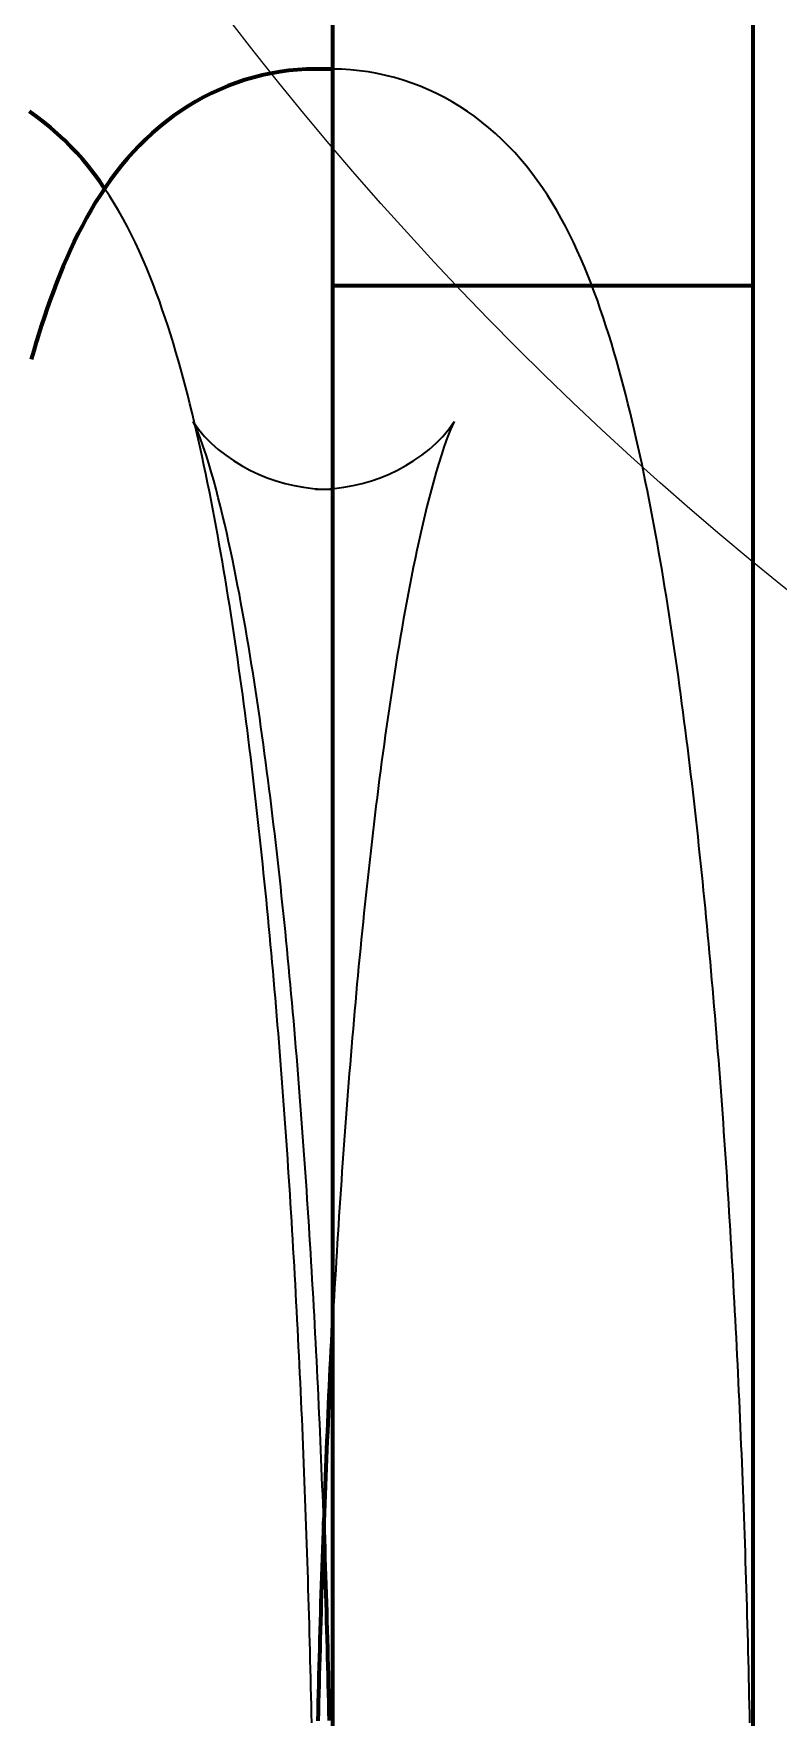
# Model space of a CAD drawing. Header units: millimetres. Extents: x 0 to 2382, y 0 to 420.
# Drawn here: x 267.54 to 271.7, y 289.09 to 298.5 of the extents above; entities that cross this region are included whole.
import ezdxf

# ---------------------------------------------------------------- set-up
doc = ezdxf.new("R2010")
doc.units = ezdxf.units.MM
doc.linetypes.add('IRAM-E-TRAZOS', pattern=[5, 4, -1])
for name, color, linetype, lineweight in [('01-VISIBLE', 7, 'CONTINUOUS', 70), ('02-OCULTA', 4, 'IRAM-E-TRAZOS', 35), ('08-FINA', 5, 'CONTINUOUS', 18)]:
    doc.layers.add(name, color=color, linetype=linetype, lineweight=lineweight)

msp = doc.modelspace()

# ---------------------------------------------------------------- linework, layer by layer
at = {"layer": '01-VISIBLE'}
for p, q in [((269.2125, 298.6956), (269.2125, 297.0869)), ((271.5625, 298.6956), (271.5625, 297.0869)), ((269.208, 298.2992), (269.117, 298.2992)), ((269.2125, 297.0869), (269.2125, 283.6828)), ((271.5625, 297.0869), (271.5625, 283.6828))]:
    msp.add_line(p, q, dxfattribs=at)
for points in [[(269.117, 298.2992), (269.0668, 298.2983), (269.0168, 298.2954), (268.9669, 298.2907), (268.9172, 298.284), (268.8677, 298.2755), (268.8187, 298.2651), (268.77, 298.2529), (268.7219, 298.2388), (268.6743, 298.223), (268.6274, 298.2054), (268.5811, 298.186), (268.5356, 298.165), (268.4909, 298.1423), (268.447, 298.118), (268.404, 298.0922), (268.362, 298.0648), (268.321, 298.036), (268.2809, 298.0057), (268.242, 297.9742), (268.2041, 297.9413), (268.1674, 297.9071), (268.1318, 297.8719), (268.0973, 297.8355), (268.0639, 297.798), (268.0317, 297.7596), (268.0006, 297.7202), (267.9706, 297.68), (267.9417, 297.639), (267.9139, 297.5973), (267.8872, 297.5549), (267.8614, 297.5119), (267.8367, 297.4683), (267.8129, 297.4241), (267.7899, 297.3795), (267.7679, 297.3345), (267.7466, 297.2891), (267.7261, 297.2433), (267.7063, 297.1972), (267.6872, 297.1509), (267.6688, 297.1042), (267.651, 297.0573), (267.6338, 297.0102), (267.6171, 296.9629), (267.6009, 296.9155), (267.5852, 296.8678), (267.57, 296.82), (267.5552, 296.7721), (267.5409, 296.7241), (267.5269, 296.6759)], [(269.2125, 298.2992), (269.2118, 298.2992), (269.211, 298.2992), (269.2103, 298.2992), (269.2095, 298.2992), (269.2088, 298.2992), (269.208, 298.2992)], [(267.9375, 297.6328), (267.9086, 297.6741), (267.8786, 297.7147), (267.8475, 297.7544), (267.8153, 297.7931), (267.7819, 297.8309), (267.7474, 297.8676), (267.7117, 297.9032), (267.6748, 297.9377), (267.6369, 297.9709), (267.5978, 298.0027), (267.5577, 298.0333), (267.5166, 298.0624)], [(270.3875, 297.0869), (270.3364, 297.0869), (270.2853, 297.0869), (270.2342, 297.0869), (270.1832, 297.0869), (270.1321, 297.0869), (270.081, 297.0869), (270.0299, 297.0869), (269.9788, 297.0869), (269.9277, 297.0869), (269.8766, 297.0869), (269.8255, 297.0869), (269.7745, 297.0869), (269.7234, 297.0869), (269.6723, 297.0869), (269.6212, 297.0869), (269.5701, 297.0869), (269.519, 297.0869), (269.4679, 297.0869), (269.4168, 297.0869), (269.3658, 297.0869), (269.3147, 297.0869), (269.2636, 297.0869), (269.2125, 297.0869)], [(270.3875, 297.0869), (270.3364, 297.0869), (270.2853, 297.0869), (270.2342, 297.0869), (270.1832, 297.0869), (270.1321, 297.0869), (270.081, 297.0869), (270.0299, 297.0869), (269.9788, 297.0869), (269.9277, 297.0869), (269.8766, 297.0869), (269.8255, 297.0869), (269.7745, 297.0869), (269.7234, 297.0869), (269.6723, 297.0869), (269.6212, 297.0869), (269.5701, 297.0869), (269.519, 297.0869), (269.4679, 297.0869), (269.4168, 297.0869), (269.3658, 297.0869), (269.3147, 297.0869), (269.2636, 297.0869), (269.2125, 297.0869)], [(271.5625, 297.0869), (271.5114, 297.0869), (271.4603, 297.0869), (271.4092, 297.0869), (271.3582, 297.0869), (271.3071, 297.0869), (271.256, 297.0869), (271.2049, 297.0869), (271.1538, 297.0869), (271.1027, 297.0869), (271.0516, 297.0869), (271.0005, 297.0869), (270.9495, 297.0869), (270.8984, 297.0869), (270.8473, 297.0869), (270.7962, 297.0869), (270.7451, 297.0869), (270.694, 297.0869), (270.6429, 297.0869), (270.5918, 297.0869), (270.5408, 297.0869), (270.4897, 297.0869), (270.4386, 297.0869), (270.3875, 297.0869)], [(271.5625, 297.0869), (271.5114, 297.0869), (271.4603, 297.0869), (271.4092, 297.0869), (271.3582, 297.0869), (271.3071, 297.0869), (271.256, 297.0869), (271.2049, 297.0869), (271.1538, 297.0869), (271.1027, 297.0869), (271.0516, 297.0869), (271.0005, 297.0869), (270.9495, 297.0869), (270.8984, 297.0869), (270.8473, 297.0869), (270.7962, 297.0869), (270.7451, 297.0869), (270.694, 297.0869), (270.6429, 297.0869), (270.5918, 297.0869), (270.5408, 297.0869), (270.4897, 297.0869), (270.4386, 297.0869), (270.3875, 297.0869)], [(269.2125, 291.287), (269.2098, 291.2366), (269.2071, 291.1861), (269.2045, 291.1357), (269.202, 291.0853), (269.1994, 291.0348), (269.1969, 290.9844), (269.1945, 290.9339), (269.1921, 290.8835), (269.1897, 290.833), (269.1874, 290.7826), (269.1851, 290.7321), (269.1828, 290.6817), (269.1806, 290.6312), (269.1784, 290.5808), (269.1763, 290.5303), (269.1742, 290.4799), (269.1721, 290.4294), (269.1701, 290.3789), (269.1681, 290.3285), (269.1662, 290.278), (269.1643, 290.2275), (269.1624, 290.1771), (269.1606, 290.1266), (269.1588, 290.0761), (269.157, 290.0257), (269.1553, 289.9752), (269.1536, 289.9247), (269.1519, 289.8742), (269.1503, 289.8238), (269.1487, 289.7733), (269.1472, 289.7228), (269.1457, 289.6723), (269.1442, 289.6218), (269.1427, 289.5713), (269.1413, 289.5209), (269.14, 289.4704), (269.1386, 289.4199), (269.1373, 289.3694), (269.136, 289.3189), (269.1348, 289.2684), (269.1336, 289.2179), (269.1324, 289.1675), (269.1313, 289.117), (269.1302, 289.0665)], [(269.1948, 289.0681), (269.1936, 289.1186), (269.1925, 289.1692), (269.1913, 289.2197), (269.1901, 289.2703), (269.1889, 289.3208), (269.1876, 289.3713), (269.1863, 289.4219), (269.185, 289.4724), (269.1836, 289.5229), (269.1822, 289.5735), (269.1808, 289.624), (269.1793, 289.6745), (269.1778, 289.7251), (269.1762, 289.7756), (269.1746, 289.8261), (269.173, 289.8767), (269.1713, 289.9272), (269.1696, 289.9777), (269.1679, 290.0282), (269.1661, 290.0787), (269.1643, 290.1293), (269.1625, 290.1798)]]:
    msp.add_lwpolyline(points, dxfattribs=at)
at = {"layer": '02-OCULTA'}
msp.add_line((269.208, 295.9492), (269.117, 295.9492), dxfattribs=at)
for points in [[(271.5456, 289.0542), (271.5445, 289.1043), (271.5434, 289.1544), (271.5423, 289.2046), (271.5412, 289.2547), (271.54, 289.3048), (271.5388, 289.3549), (271.5375, 289.405), (271.5363, 289.4551), (271.5349, 289.5052), (271.5336, 289.5554), (271.5322, 289.6055), (271.5308, 289.6556), (271.5294, 289.7057), (271.5279, 289.7558), (271.5264, 289.8059), (271.5248, 289.856), (271.5233, 289.9061), (271.5217, 289.9562), (271.52, 290.0063), (271.5183, 290.0564), (271.5166, 290.1065), (271.5149, 290.1566), (271.5131, 290.2067), (271.5113, 290.2568), (271.5094, 290.3069), (271.5075, 290.357), (271.5056, 290.4071), (271.5036, 290.4572), (271.5016, 290.5073), (271.4996, 290.5574), (271.4975, 290.6075), (271.4954, 290.6576), (271.4933, 290.7076), (271.4911, 290.7577), (271.4889, 290.8078), (271.4866, 290.8579), (271.4843, 290.908), (271.482, 290.958), (271.4797, 291.0081), (271.4773, 291.0582), (271.4748, 291.1083), (271.4723, 291.1583), (271.4698, 291.2084), (271.4673, 291.2585), (271.4647, 291.3085), (271.462, 291.3586), (271.4594, 291.4087), (271.4566, 291.4587), (271.4539, 291.5088), (271.4511, 291.5588), (271.4482, 291.6089), (271.4454, 291.6589), (271.4424, 291.709), (271.4395, 291.759), (271.4365, 291.809), (271.4334, 291.8591), (271.4303, 291.9091), (271.4272, 291.9592), (271.424, 292.0092), (271.4208, 292.0592), (271.4176, 292.1092), (271.4142, 292.1593), (271.4109, 292.2093), (271.4075, 292.2593), (271.404, 292.3093), (271.4005, 292.3593), (271.397, 292.4093), (271.3934, 292.4593), (271.3898, 292.5093), (271.3861, 292.5593), (271.3824, 292.6093), (271.3786, 292.6593), (271.3748, 292.7093), (271.3709, 292.7593), (271.3669, 292.8092), (271.363, 292.8592), (271.3589, 292.9092), (271.3548, 292.9591), (271.3507, 293.0091), (271.3465, 293.0591), (271.3423, 293.109), (271.3379, 293.1589), (271.3336, 293.2089), (271.3292, 293.2588), (271.3247, 293.3088), (271.3202, 293.3587), (271.3156, 293.4086), (271.3109, 293.4585), (271.3062, 293.5084), (271.3014, 293.5583), (271.2966, 293.6082), (271.2917, 293.6581), (271.2867, 293.708), (271.2817, 293.7579), (271.2766, 293.8077), (271.2715, 293.8576), (271.2662, 293.9075), (271.2609, 293.9573), (271.2556, 294.0072), (271.2501, 294.057), (271.2446, 294.1068), (271.239, 294.1566), (271.2334, 294.2064), (271.2276, 294.2563), (271.2218, 294.306), (271.2159, 294.3558), (271.2099, 294.4056), (271.2039, 294.4554), (271.1977, 294.5051), (271.1915, 294.5549), (271.1852, 294.6046), (271.1788, 294.6543), (271.1723, 294.704), (271.1657, 294.7537), (271.159, 294.8034), (271.1522, 294.8531), (271.1454, 294.9027), (271.1384, 294.9524), (271.1313, 295.002), (271.1241, 295.0516), (271.1168, 295.1012), (271.1094, 295.1508), (271.1019, 295.2003), (271.0942, 295.2499), (271.0864, 295.2994), (271.0786, 295.3489), (271.0705, 295.3984), (271.0624, 295.4479), (271.0541, 295.4973), (271.0457, 295.5467), (271.0371, 295.5961), (271.0284, 295.6455), (271.0195, 295.6948), (271.0105, 295.7441), (271.0013, 295.7934), (270.9919, 295.8427), (270.9824, 295.8919), (270.9726, 295.9411), (270.9627, 295.9902), (270.9526, 296.0393), (270.9423, 296.0884), (270.9318, 296.1374), (270.921, 296.1863), (270.9101, 296.2352), (270.8989, 296.2841), (270.8874, 296.3329), (270.8757, 296.3817), (270.8637, 296.4303), (270.8514, 296.4789), (270.8388, 296.5275), (270.8259, 296.5759), (270.8127, 296.6243), (270.7991, 296.6725), (270.7852, 296.7207), (270.7708, 296.7687), (270.7561, 296.8166), (270.7409, 296.8644), (270.7253, 296.912), (270.7091, 296.9595), (270.6925, 297.0068), (270.6753, 297.0539), (270.6575, 297.1007), (270.6392, 297.1474), (270.6202, 297.1938), (270.6004, 297.2399), (270.58, 297.2856), (270.5588, 297.3311), (270.5368, 297.3761), (270.5139, 297.4207), (270.4902, 297.4649), (270.4655, 297.5085), (270.4398, 297.5516), (270.4132, 297.594), (270.3855, 297.6358), (270.3567, 297.6768), (270.3268, 297.7171), (270.2958, 297.7565), (270.2637, 297.795), (270.2305, 297.8325), (270.1961, 297.869), (270.1605, 297.9043), (270.1239, 297.9385), (270.0861, 297.9715), (270.0473, 298.0032), (270.0074, 298.0335), (269.9665, 298.0625), (269.9245, 298.0899), (269.8817, 298.1159), (269.8379, 298.1403), (269.7932, 298.1631), (269.7478, 298.1843), (269.7016, 298.2038), (269.6547, 298.2215), (269.6072, 298.2375), (269.5591, 298.2517), (269.5106, 298.2641), (269.4616, 298.2747), (269.4122, 298.2834), (269.3625, 298.2902), (269.3127, 298.2951), (269.2626, 298.2981), (269.2125, 298.2992)], [(269.0956, 289.0536), (269.0945, 289.1037), (269.0934, 289.1538), (269.0923, 289.2039), (269.0912, 289.254), (269.09, 289.3041), (269.0888, 289.3542), (269.0876, 289.4043), (269.0863, 289.4544), (269.085, 289.5045), (269.0836, 289.5546), (269.0822, 289.6047), (269.0808, 289.6548), (269.0794, 289.7049), (269.0779, 289.755), (269.0764, 289.8051), (269.0749, 289.8552), (269.0733, 289.9053), (269.0717, 289.9553), (269.07, 290.0054), (269.0684, 290.0555), (269.0666, 290.1056), (269.0649, 290.1557), (269.0631, 290.2058), (269.0613, 290.2558), (269.0594, 290.3059), (269.0575, 290.356), (269.0556, 290.4061), (269.0537, 290.4562), (269.0517, 290.5062), (269.0496, 290.5563), (269.0476, 290.6064), (269.0455, 290.6564), (269.0433, 290.7065), (269.0412, 290.7566), (269.0389, 290.8066), (269.0367, 290.8567), (269.0344, 290.9068), (269.0321, 290.9568), (269.0297, 291.0069), (269.0273, 291.0569), (269.0249, 291.107), (269.0224, 291.157), (269.0199, 291.2071), (269.0173, 291.2571), (269.0147, 291.3072), (269.0121, 291.3572), (269.0094, 291.4073), (269.0067, 291.4573), (269.004, 291.5073), (269.0012, 291.5574), (268.9983, 291.6074), (268.9955, 291.6574), (268.9925, 291.7075), (268.9896, 291.7575), (268.9866, 291.8075), (268.9835, 291.8575), (268.9804, 291.9076), (268.9773, 291.9576), (268.9741, 292.0076), (268.9709, 292.0576), (268.9677, 292.1076), (268.9644, 292.1576), (268.961, 292.2076), (268.9576, 292.2576), (268.9542, 292.3076), (268.9507, 292.3576), (268.9471, 292.4076), (268.9435, 292.4576), (268.9399, 292.5076), (268.9362, 292.5575), (268.9325, 292.6075), (268.9287, 292.6575), (268.9249, 292.7074), (268.921, 292.7574), (268.9171, 292.8074), (268.9131, 292.8573), (268.9091, 292.9073), (268.905, 292.9572), (268.9009, 293.0072), (268.8967, 293.0571), (268.8924, 293.107), (268.8881, 293.157), (268.8838, 293.2069), (268.8793, 293.2568), (268.8749, 293.3067), (268.8703, 293.3566), (268.8658, 293.4065), (268.8611, 293.4564), (268.8564, 293.5063), (268.8516, 293.5562), (268.8468, 293.6061), (268.8419, 293.656), (268.837, 293.7058), (268.8319, 293.7557), (268.8268, 293.8055), (268.8217, 293.8554), (268.8165, 293.9052), (268.8112, 293.9551), (268.8058, 294.0049), (268.8004, 294.0547), (268.7949, 294.1045), (268.7893, 294.1543), (268.7836, 294.2041), (268.7779, 294.2539), (268.7721, 294.3037), (268.7662, 294.3534), (268.7602, 294.4032), (268.7542, 294.4529), (268.748, 294.5027), (268.7418, 294.5524), (268.7355, 294.6021), (268.7291, 294.6518), (268.7226, 294.7015), (268.716, 294.7512), (268.7094, 294.8009), (268.7026, 294.8505), (268.6957, 294.9001), (268.6888, 294.9498), (268.6817, 294.9994), (268.6745, 295.049), (268.6672, 295.0986), (268.6598, 295.1481), (268.6523, 295.1977), (268.6446, 295.2472), (268.6369, 295.2967), (268.629, 295.3462), (268.621, 295.3957), (268.6128, 295.4451), (268.6046, 295.4945), (268.5961, 295.5439), (268.5876, 295.5933), (268.5789, 295.6427), (268.57, 295.692), (268.561, 295.7413), (268.5518, 295.7905), (268.5425, 295.8398), (268.5329, 295.889), (268.5232, 295.9381), (268.5133, 295.9873), (268.5032, 296.0364), (268.4929, 296.0854), (268.4824, 296.1344), (268.4717, 296.1834), (268.4608, 296.2323), (268.4496, 296.2811), (268.4381, 296.3299), (268.4264, 296.3786), (268.4145, 296.4273), (268.4022, 296.4759), (268.3896, 296.5244), (268.3767, 296.5728), (268.3635, 296.6212), (268.35, 296.6694), (268.3361, 296.7175), (268.3218, 296.7656), (268.307, 296.8135), (268.2919, 296.8613), (268.2763, 296.9089), (268.2602, 296.9563), (268.2436, 297.0036), (268.2265, 297.0507), (268.2088, 297.0976), (268.1904, 297.1442), (268.1715, 297.1906), (268.1518, 297.2367), (268.1314, 297.2825), (268.1103, 297.3279), (268.0884, 297.373), (268.0656, 297.4176), (268.0419, 297.4618), (268.0173, 297.5054), (267.9917, 297.5485), (267.9651, 297.591), (267.9375, 297.6328)], [(269.2125, 297.0869), (269.2625, 297.0869), (269.3125, 297.0869), (269.3625, 297.0869), (269.4125, 297.0869), (269.4625, 297.0869), (269.5125, 297.0869), (269.5625, 297.0869), (269.6125, 297.0869), (269.6625, 297.0869), (269.7125, 297.0869), (269.7625, 297.0869), (269.8125, 297.0869), (269.8625, 297.0869), (269.9125, 297.0869), (269.9625, 297.0869), (270.0125, 297.0869), (270.0625, 297.0869), (270.1125, 297.0869), (270.1625, 297.0869), (270.2125, 297.0869), (270.2625, 297.0869), (270.3125, 297.0869), (270.3625, 297.0869), (270.4125, 297.0869), (270.4625, 297.0869), (270.5125, 297.0869), (270.5625, 297.0869), (270.6125, 297.0869), (270.6625, 297.0869), (270.7125, 297.0869), (270.7625, 297.0869), (270.8125, 297.0869), (270.8625, 297.0869), (270.9125, 297.0869), (270.9625, 297.0869), (271.0125, 297.0869), (271.0625, 297.0869), (271.1125, 297.0869), (271.1625, 297.0869), (271.2125, 297.0869), (271.2625, 297.0869), (271.3125, 297.0869), (271.3625, 297.0869), (271.4125, 297.0869), (271.4625, 297.0869), (271.5125, 297.0869), (271.5625, 297.0869)], [(269.2125, 297.0869), (269.2625, 297.0869), (269.3125, 297.0869), (269.3625, 297.0869), (269.4125, 297.0869), (269.4625, 297.0869), (269.5125, 297.0869), (269.5625, 297.0869), (269.6125, 297.0869), (269.6625, 297.0869), (269.7125, 297.0869), (269.7625, 297.0869), (269.8125, 297.0869), (269.8625, 297.0869), (269.9125, 297.0869), (269.9625, 297.0869), (270.0125, 297.0869), (270.0625, 297.0869), (270.1125, 297.0869), (270.1625, 297.0869), (270.2125, 297.0869), (270.2625, 297.0869), (270.3125, 297.0869), (270.3625, 297.0869), (270.4125, 297.0869), (270.4625, 297.0869), (270.5125, 297.0869), (270.5625, 297.0869), (270.6125, 297.0869), (270.6625, 297.0869), (270.7125, 297.0869), (270.7625, 297.0869), (270.8125, 297.0869), (270.8625, 297.0869), (270.9125, 297.0869), (270.9625, 297.0869), (271.0125, 297.0869), (271.0625, 297.0869), (271.1125, 297.0869), (271.1625, 297.0869), (271.2125, 297.0869), (271.2625, 297.0869), (271.3125, 297.0869), (271.3625, 297.0869), (271.4125, 297.0869), (271.4625, 297.0869), (271.5125, 297.0869), (271.5625, 297.0869)], [(269.1625, 290.1798), (269.1606, 290.2298), (269.1587, 290.2799), (269.1568, 290.33), (269.1548, 290.38), (269.1528, 290.4301), (269.1508, 290.4801), (269.1487, 290.5302), (269.1466, 290.5802), (269.1444, 290.6303), (269.1422, 290.6803), (269.14, 290.7304), (269.1377, 290.7804), (269.1354, 290.8304), (269.1331, 290.8805), (269.1307, 290.9305), (269.1283, 290.9805), (269.1258, 291.0306), (269.1233, 291.0806), (269.1207, 291.1306), (269.1181, 291.1807), (269.1155, 291.2307), (269.1128, 291.2807), (269.1101, 291.3307), (269.1074, 291.3807), (269.1046, 291.4308), (269.1017, 291.4808), (269.0989, 291.5308), (269.0959, 291.5808), (269.093, 291.6308), (269.0899, 291.6808), (269.0869, 291.7308), (269.0838, 291.7808), (269.0806, 291.8308), (269.0774, 291.8808), (269.0742, 291.9308), (269.0709, 291.9808), (269.0676, 292.0307), (269.0642, 292.0807), (269.0608, 292.1307), (269.0573, 292.1807), (269.0538, 292.2306), (269.0502, 292.2806), (269.0466, 292.3306), (269.0429, 292.3805), (269.0392, 292.4305), (269.0354, 292.4804), (269.0316, 292.5304), (269.0277, 292.5803), (269.0238, 292.6303), (269.0198, 292.6802), (269.0157, 292.7301), (269.0116, 292.7801), (269.0075, 292.83), (269.0033, 292.8799), (268.999, 292.9298), (268.9947, 292.9797), (268.9903, 293.0296), (268.9858, 293.0795), (268.9813, 293.1294), (268.9767, 293.1793), (268.9721, 293.2292), (268.9674, 293.279), (268.9627, 293.3289), (268.9578, 293.3788), (268.9529, 293.4286), (268.948, 293.4785), (268.9429, 293.5283), (268.9378, 293.5781), (268.9327, 293.628), (268.9274, 293.6778), (268.9221, 293.7276), (268.9167, 293.7774), (268.9112, 293.8272), (268.9057, 293.877), (268.9, 293.9267), (268.8943, 293.9765), (268.8885, 294.0263), (268.8826, 294.076), (268.8767, 294.1257), (268.8706, 294.1755), (268.8644, 294.2252), (268.8582, 294.2749), (268.8519, 294.3246), (268.8454, 294.3743), (268.8389, 294.4239), (268.8322, 294.4736), (268.8255, 294.5232), (268.8186, 294.5728), (268.8117, 294.6224), (268.8046, 294.672), (268.7974, 294.7216), (268.79, 294.7712), (268.7826, 294.8207), (268.775, 294.8702), (268.7673, 294.9197), (268.7594, 294.9692), (268.7514, 295.0186), (268.7433, 295.068), (268.735, 295.1174), (268.7265, 295.1668), (268.7178, 295.2162), (268.709, 295.2655), (268.7, 295.3147), (268.6908, 295.364), (268.6814, 295.4132), (268.6718, 295.4624), (268.662, 295.5115), (268.6519, 295.5605), (268.6416, 295.6096), (268.631, 295.6585), (268.6201, 295.7074), (268.6089, 295.7563), (268.5974, 295.805), (268.5855, 295.8537), (268.5732, 295.9022), (268.5605, 295.9507), (268.5474, 295.999), (268.5337, 296.0472), (268.5194, 296.0952), (268.5044, 296.143), (268.4885, 296.1905), (268.4716, 296.2377), (268.4532, 296.2843), (268.4325, 296.3298)], [(268.4325, 296.3298), (268.4625, 296.2865), (268.4966, 296.2461), (268.5337, 296.2085), (268.5731, 296.1733), (268.6147, 296.1407), (268.658, 296.1106), (268.7031, 296.0829), (268.7495, 296.0577), (268.7973, 296.0351), (268.8461, 296.0151), (268.896, 295.9977), (268.9467, 295.9829), (268.9982, 295.9708), (269.0501, 295.9614), (269.1025, 295.9547), (269.1552, 295.9507), (269.208, 295.9492)], [(269.117, 295.9492), (269.1698, 295.9507), (269.2225, 295.9547), (269.2749, 295.9614), (269.3268, 295.9708), (269.3783, 295.9829), (269.429, 295.9977), (269.4789, 296.0151), (269.5277, 296.0351), (269.5755, 296.0577), (269.6219, 296.0829), (269.6669, 296.1106), (269.7103, 296.1407), (269.7519, 296.1733), (269.7913, 296.2085), (269.8284, 296.2461), (269.8625, 296.2865), (269.8925, 296.3298)], [(269.8925, 296.3298), (269.8718, 296.2843), (269.8534, 296.2378), (269.8365, 296.1907), (269.8207, 296.1432), (269.8058, 296.0955), (269.7915, 296.0476), (269.7777, 295.9994), (269.7646, 295.9512), (269.7519, 295.9028), (269.7396, 295.8543), (269.7278, 295.8057), (269.7163, 295.757), (269.7051, 295.7082), (269.6942, 295.6594), (269.6836, 295.6105), (269.6733, 295.5615), (269.6632, 295.5125), (269.6534, 295.4634), (269.6438, 295.4143), (269.6344, 295.3652), (269.6252, 295.316), (269.6162, 295.2668), (269.6074, 295.2176), (269.5988, 295.1683), (269.5903, 295.119), (269.582, 295.0696), (269.5738, 295.0203), (269.5658, 294.9709), (269.558, 294.9215), (269.5503, 294.872), (269.5427, 294.8226), (269.5352, 294.7731), (269.5279, 294.7236), (269.5207, 294.6741), (269.5136, 294.6246), (269.5067, 294.575), (269.4998, 294.5255), (269.4931, 294.4759), (269.4864, 294.4263), (269.4799, 294.3767), (269.4735, 294.3271), (269.4671, 294.2775), (269.4609, 294.2278), (269.4547, 294.1782), (269.4487, 294.1285), (269.4427, 294.0788), (269.4368, 294.0291), (269.431, 293.9794), (269.4253, 293.9297), (269.4197, 293.88), (269.4141, 293.8303), (269.4087, 293.7806), (269.4033, 293.7308), (269.3979, 293.6811), (269.3927, 293.6313), (269.3875, 293.5816), (269.3824, 293.5318), (269.3774, 293.482), (269.3724, 293.4322), (269.3675, 293.3824), (269.3627, 293.3326), (269.3579, 293.2828), (269.3532, 293.233), (269.3486, 293.1832), (269.344, 293.1334), (269.3395, 293.0836), (269.3351, 293.0337), (269.3307, 292.9839), (269.3264, 292.934), (269.3221, 292.8842), (269.3179, 292.8343), (269.3137, 292.7845), (269.3096, 292.7346), (269.3056, 292.6847), (269.3016, 292.6349), (269.2977, 292.585), (269.2938, 292.5351), (269.29, 292.4852), (269.2862, 292.4353), (269.2824, 292.3854), (269.2788, 292.3355), (269.2752, 292.2856), (269.2716, 292.2357), (269.2681, 292.1858), (269.2646, 292.1359), (269.2611, 292.086), (269.2578, 292.0361), (269.2544, 291.9862), (269.2511, 291.9362), (269.2479, 291.8863), (269.2447, 291.8364), (269.2416, 291.7865), (269.2385, 291.7365), (269.2354, 291.6866), (269.2324, 291.6366), (269.2294, 291.5867), (269.2265, 291.5368), (269.2236, 291.4868), (269.2208, 291.4369), (269.218, 291.3869), (269.2152, 291.3369), (269.2125, 291.287)]]:
    msp.add_lwpolyline(points, dxfattribs=at)
at = {"layer": '08-FINA'}
msp.add_circle((283.2625, 309.7663), 18.4167, dxfattribs=at)

doc.saveas('drawing.dxf')
